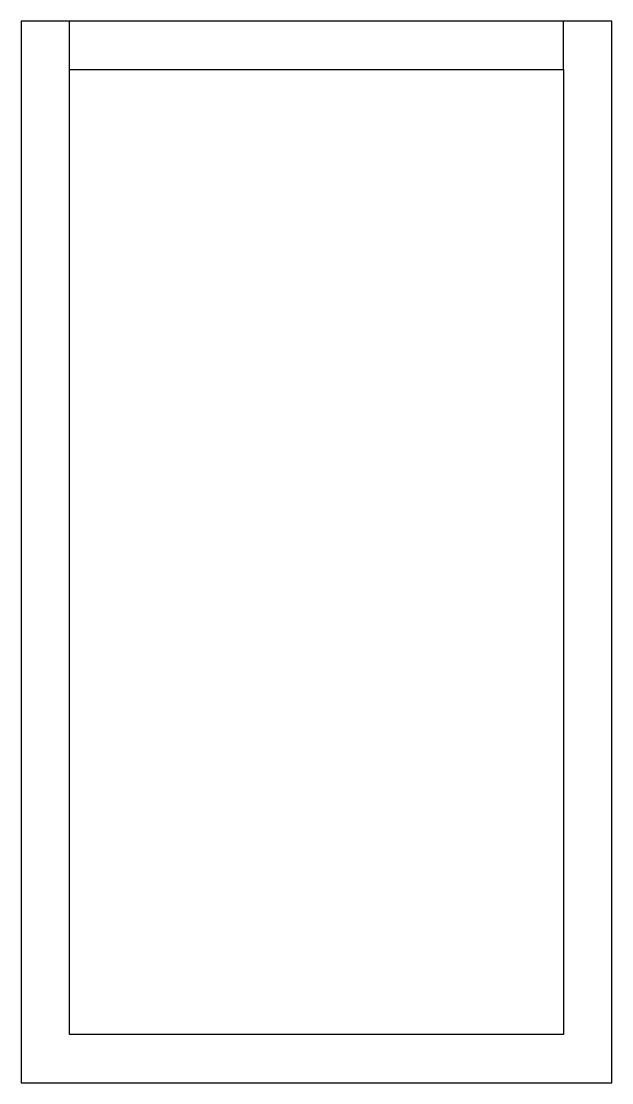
# Model space of a CAD drawing. Header units: millimetres. Extents: x 0 to 49, y -88 to 0.
import ezdxf

# ---------------------------------------------------------------- set-up
doc = ezdxf.new("R2010")
doc.units = ezdxf.units.MM
doc.layers.get('0').update_dxf_attribs({"linetype": 'CONTINUOUS'})

msp = doc.modelspace()

# ---------------------------------------------------------------- linework, layer by layer
for p, q in [((4, -4), (4, 0)), ((45, -4), (45, 0))]:
    msp.add_line(p, q)
for points in [[(0, -88), (49, -88), (49, 0), (0, 0)], [(45, -84), (4, -84), (4, -4), (45, -4)]]:
    msp.add_lwpolyline(points, close=True)

doc.saveas('drawing.dxf')
